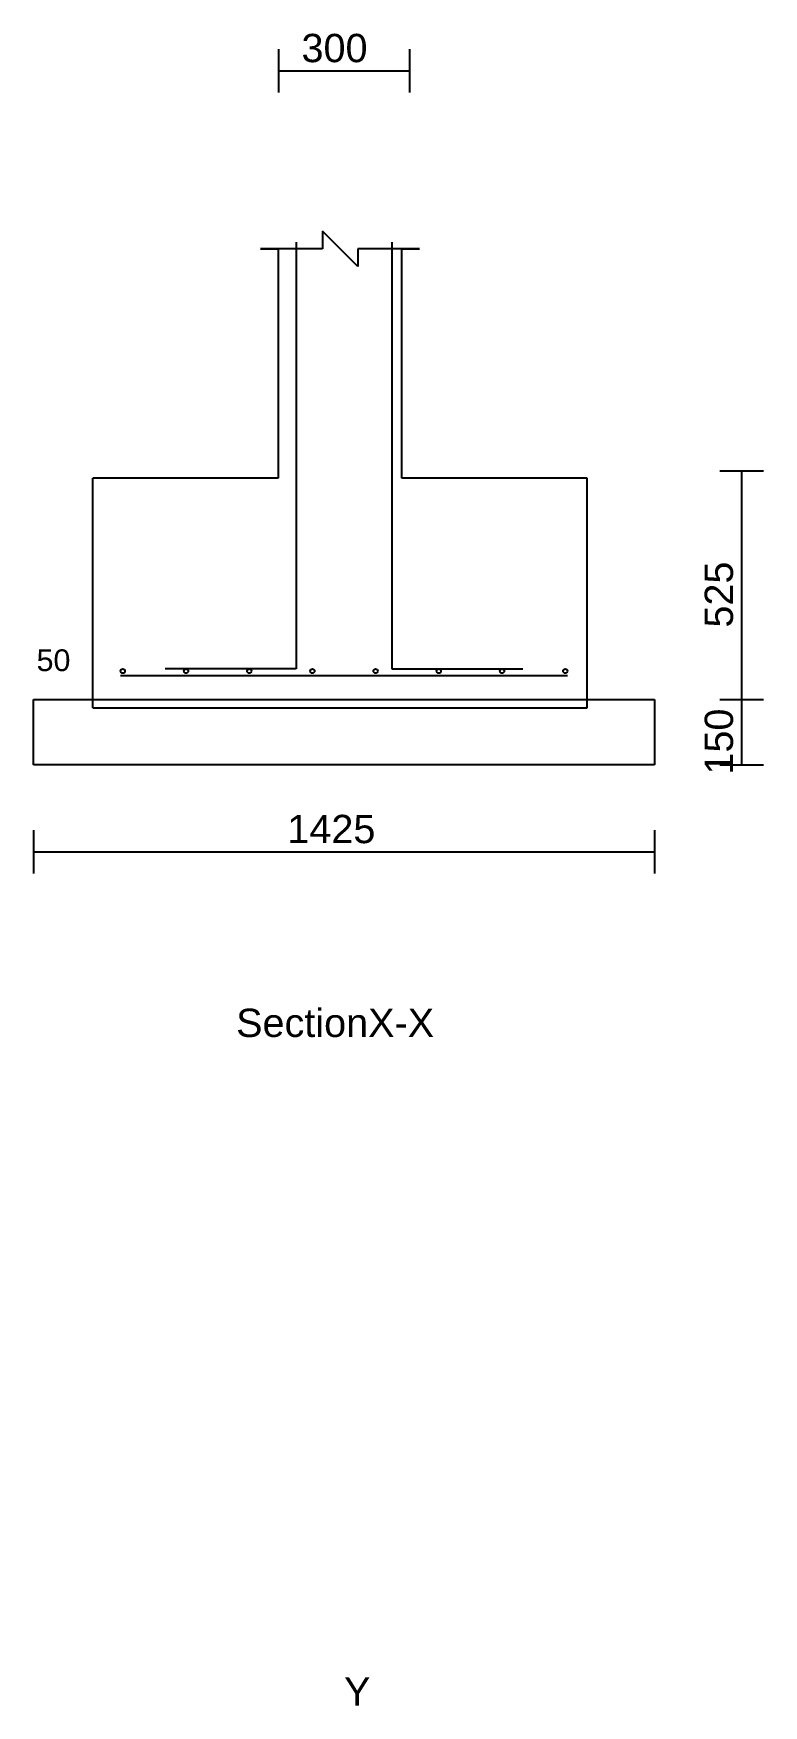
# Model space of a CAD drawing. Extents: x 0 to 27, y -1 to 285.
# Drawn here: x 0.35 to 2.025, y 17.277 to 21.117 of the extents above; entities that cross this region are included whole.
import ezdxf

# ---------------------------------------------------------------- set-up
doc = ezdxf.new("R2010")
doc.units = 0
for name, color, linetype in [('Bottom_Cover', 7, 'CONTINUOUS'), ('Column_Bars', 4, 'CONTINUOUS'), ('Column_Dimension', 7, 'CONTINUOUS'), ('dim_all', 7, 'CONTINUOUS'), ('PCC', 2, 'CONTINUOUS'), ('PCC_Depth', 7, 'CONTINUOUS'), ('Section', 2, 'CONTINUOUS'), ('SectionName', 3, 'CONTINUOUS'), ('Sectn_Rf_Xdir', 1, 'CONTINUOUS'), ('Sectn_Rf_Ydir', 3, 'CONTINUOUS'), ('Total_Depth', 7, 'CONTINUOUS'), ('X_Dimension', 7, 'CONTINUOUS')]:
    doc.layers.add(name, color=color, linetype=linetype)
doc.styles.add('STRUDS_Arial', font='ARIAL.TTF', dxfattribs={"height": 0.04})

msp = doc.modelspace()

# ---------------------------------------------------------------- linework, layer by layer
at = {"layer": 'Column_Bars'}
for p, q in [((0.9525, 20.6375), (0.9525, 19.6575)), ((1.1725, 20.6375), (1.1725, 19.6575)), ((0.9525, 19.6575), (0.6525, 19.6575)), ((1.1725, 19.6575), (1.4725, 19.6575))]:
    msp.add_line(p, q, dxfattribs=at)
at = {"layer": 'dim_all'}
for p, q in [((0.9125, 21.0806), (0.9125, 20.9806)), ((1.2125, 21.0806), (1.2125, 20.9806)), ((0.9125, 21.0306), (1.2125, 21.0306)), ((1.925, 20.1125), (2.025, 20.1125)), ((1.975, 19.5875), (1.975, 20.1125)), ((1.925, 19.5875), (2.025, 19.5875)), ((1.925, 19.5875), (2.025, 19.5875)), ((1.975, 19.4375), (1.975, 19.5875)), ((1.925, 19.4375), (2.025, 19.4375)), ((0.35, 19.2875), (0.35, 19.1875)), ((1.775, 19.2875), (1.775, 19.1875)), ((0.35, 19.2375), (1.775, 19.2375))]:
    msp.add_line(p, q, dxfattribs=at)
at = {"layer": 'PCC'}
for p, q in [((0.35, 19.4375), (0.35, 19.5875)), ((0.35, 19.5875), (1.775, 19.5875)), ((0.35, 19.4375), (0.35, 19.5875)), ((0.35, 19.5875), (1.775, 19.5875)), ((1.775, 19.5875), (1.775, 19.4375)), ((1.775, 19.5875), (1.775, 19.4375)), ((1.775, 19.4375), (0.35, 19.4375)), ((1.775, 19.4375), (0.35, 19.4375))]:
    msp.add_line(p, q, dxfattribs=at)
at = {"layer": 'Section'}
for p, q in [((1.09389, 20.5814), (1.01286, 20.6624)), ((1.01286, 20.6624), (1.01286, 20.6219)), ((0.91158, 20.6219), (0.87106, 20.6219)), ((0.87106, 20.6219), (0.91158, 20.6219)), ((1.01286, 20.6219), (0.91158, 20.6219)), ((0.91158, 20.6219), (0.91158, 20.0952)), ((1.19518, 20.6219), (1.09389, 20.6219)), ((1.09389, 20.6219), (1.09389, 20.5814)), ((1.19518, 20.0952), (1.19518, 20.6219)), ((1.19518, 20.6219), (1.23569, 20.6219)), ((1.23569, 20.6219), (1.19518, 20.6219)), ((0.91158, 20.0952), (0.48617, 20.0952)), ((0.48617, 19.5685), (0.48617, 20.0952)), ((0.91158, 20.0952), (0.91158, 20.0952)), ((0.91158, 20.0952), (0.91158, 20.0952)), ((0.91158, 20.0952), (0.91158, 20.0952)), ((1.62058, 20.0952), (1.19518, 20.0952)), ((1.19518, 20.0952), (1.19518, 20.0952)), ((1.19518, 20.0952), (1.19518, 20.0952)), ((1.19518, 20.0952), (1.19518, 20.0952)), ((1.62058, 19.5685), (1.62058, 20.0952)), ((0.48617, 19.5685), (1.62058, 19.5685))]:
    msp.add_line(p, q, dxfattribs=at)
at = {"layer": 'Sectn_Rf_Xdir'}
msp.add_line((0.55, 19.6425), (1.575, 19.6425), dxfattribs=at)
at = {"layer": 'Sectn_Rf_Ydir'}
for centre in [(0.555, 19.6525), (0.7, 19.6525), (0.845, 19.6525), (0.99, 19.6525), (1.135, 19.6525), (1.28, 19.6525), (1.425, 19.6525), (1.57, 19.6525)]:
    msp.add_circle(centre, 0.005, dxfattribs=at)

# ---------------------------------------------------------------- texts
at = {"layer": 'Bottom_Cover', "style": 'STRUDS_Arial'}
msp.add_text('50', height=0.05, dxfattribs=at).set_placement((0.3571, 19.6525))
at = {"layer": 'Column_Dimension', "style": 'STRUDS_Arial'}
msp.add_text('300', height=0.065, dxfattribs=at).set_placement((0.965, 21.0506))
at = {"layer": 'PCC_Depth', "style": 'STRUDS_Arial'}
msp.add_text('150', height=0.065, rotation=90, dxfattribs=at).set_placement((1.955, 19.415))
at = {"layer": 'Section', "style": 'STRUDS_Arial'}
msp.add_text('SectionX-X', height=0.065, dxfattribs=at).set_placement((0.815, 18.8125))
at = {"layer": 'SectionName', "style": 'STRUDS_Arial'}
msp.add_text('Y', height=0.065, dxfattribs=at).set_placement((1.0625, 17.2775))
at = {"layer": 'Total_Depth', "style": 'STRUDS_Arial'}
msp.add_text('525', height=0.065, rotation=90, dxfattribs=at).set_placement((1.955, 19.7525))
at = {"layer": 'X_Dimension', "style": 'STRUDS_Arial'}
msp.add_text('1425', height=0.065, dxfattribs=at).set_placement((0.9325, 19.2575))

doc.saveas('drawing.dxf')
